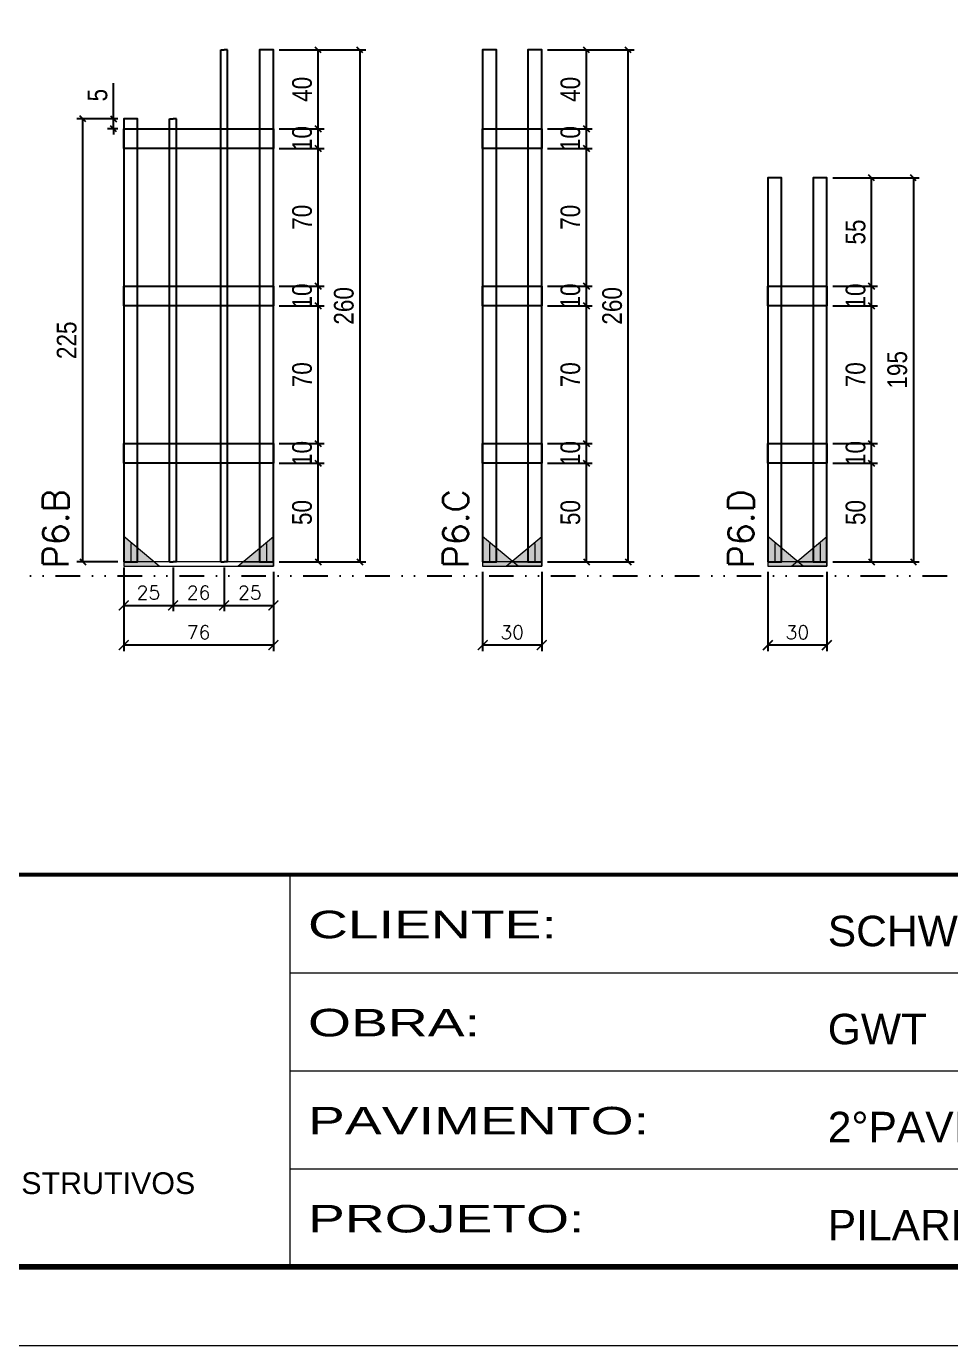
# Model space of a CAD drawing. Extents: x 13770 to 23315, y 867 to 16997.
# Drawn here: x 17875 to 18344, y 7758 to 8429 of the extents above; entities that cross this region are included whole.
import ezdxf

# ---------------------------------------------------------------- set-up
doc = ezdxf.new("R2010")
doc.units = 0
for name, pattern in [('CONTINUO', [0]), ('DASHED', [0.75, 0.5, -0.25]), ('DIVIDE2', [0.625, 0.25, -0.125, 0, -0.125, 0, -0.125]), ('HIDDEN', [0.375, 0.25, -0.125])]:
    doc.linetypes.add(name, pattern=pattern)
for name, color, linetype in [('COTA', 241, 'Continuous'), ('Nível', 160, 'Continuous'), ('SARR_2.2x10', 60, 'Continuous'), ('SARR_3.5x7', 81, 'Continuous'), ('SARR_7x7', 40, 'Continuous')]:
    doc.layers.add(name, color=color, linetype=linetype)
for name, color, linetype, lineweight in [('Folhas', 255, 'Continuous', 9), ('Madeira', 126, 'Continuous', 18), ('Sarr 2.2x7', 40, 'Continuous', 9), ('SARRAFO DE PRESSAO', 251, 'DASHED', 9), ('Texto Seção', 7, 'Continuous', 15)]:
    doc.layers.add(name, color=color, linetype=linetype, lineweight=lineweight)
doc.styles.add('ARIAL', font='arial.ttf')
doc.styles.add('COTA TECNICA', font='techl___.ttf', dxfattribs={"height": 10})
doc.styles.add('REGUA-120', font='ROMANS.shx', dxfattribs={"height": 15})
doc.styles.add('ROMANS', font='romans.shx')
doc.styles.add('Tecnologia', font='')
doc.styles.get('Tecnologia').set_extended_font_data('Forgotten Futurist')
doc.dimstyles.new('Cota Paínel', dxfattribs={"dimtxt": 7, "dimasz": 5, "dimexe": 3, "dimexo": 3, "dimgap": 3, "dimtad": 1, "dimdec": 1, "dimzin": 12, "dimdsep": 46, "dimtxsty": 'ROMANS', "dimblk": 'ARCHTICK', "dimcen": 0, "dimclrd": 4, "dimclre": 4, "dimclrt": 1, "dimadec": 1, "dimazin": 3, "dimtfac": 1, "dimtdec": 1, "dimtmove": 0, "dimatfit": 3, "dimldrblk": 'OBLIQUE', "dimfxl": 1, "dimtolj": 1, "dimtzin": 12, "dimarcsym": 0})
doc.dimstyles.new('PAINEL', dxfattribs={"dimtxt": 10, "dimasz": 3, "dimexe": 3, "dimexo": 3, "dimgap": 3, "dimtad": 1, "dimdec": 1, "dimzin": 12, "dimdsep": 46, "dimtxsty": 'COTA TECNICA', "dimblk1": 'OBLIQUE', "dimblk2": 'OBLIQUE', "dimsah": 1, "dimcen": 0.9, "dimclrd": 4, "dimclre": 4, "dimclrt": 240, "dimadec": 1, "dimazin": 3, "dimtfac": 1, "dimtdec": 1, "dimtmove": 0, "dimatfit": 3, "dimfxl": 1, "dimtolj": 1, "dimtzin": 12, "dimarcsym": 0})

# ---------------------------------------------------------------- blocks, each defined once
blk = doc.blocks.new('9999999999')
at = {"color": 30, "linetype": 'CONTINUO'}
for p, q in [((98564.56, 34230.21), (98564.56, 34429.45)), ((98564.56, 34379.64), (99583.98, 34379.64)), ((98564.56, 34329.83), (99487.98, 34329.83)), ((98564.56, 34280.02), (99487.98, 34280.02))]:
    blk.add_line(p, q, dxfattribs=at)
at = {"color": 30, "linetype": 'CONTINUO', "const_width": 2}
blk.add_lwpolyline([(99583.98, 34230.21), (99583.98, 34414.45, 0.414214), (99568.98, 34429.45), (98228.98, 34429.45, 0.414214), (98213.98, 34414.45), (98213.98, 34245.21, 0.414214), (98228.98, 34230.21), (99583.98, 34230.21)], format="xyb", dxfattribs=at)
at = {"layer": 'Folhas'}
blk.add_lwpolyline([(98138.98, 34190.21), (99623.98, 34190.21), (99623.98, 35240.21), (98138.98, 35240.21)], close=True, dxfattribs=at)
at = {"layer": 'Folhas', "color": 30, "const_width": 3}
blk.add_lwpolyline([(98213.98, 34230.21), (99583.98, 34230.21), (99583.98, 35200.21), (98213.98, 35200.21)], close=True, dxfattribs=at)
at = {"color": 7, "linetype": 'Continuous', "ltscale": 5, "style": 'ARIAL'}
for s, height, p in [('SCHWARTZ', 15.483, (98837.68, 34393.13)), ('GWT', 15.483, (98837.68, 34343.32)), ('2°PAVIMENTO', 15.4829, (98837.68, 34293.51)), ('NOVA SISTEMAS CONSTRUTIVOS', 11.0592, (98263.19, 34267.21)), ('PILARES', 15.483, (98837.68, 34243.7))]:
    blk.add_text(s, height=height, dxfattribs=at).set_placement(p)
at = {"layer": 'Folhas', "color": 7, "style": 'Tecnologia', "width": 1.5}
for s, p in [('CLIENTE:', (98573.65, 34397.17)), ('OBRA:', (98573.65, 34347.31)), ('PAVIMENTO:', (98573.65, 34297.5)), ('PROJETO:', (98573.65, 34247.69))]:
    blk.add_text(s, height=14, dxfattribs=at).set_placement(p)
blk = doc.blocks.new('_ArchTick')
at = {"color": 0, "linetype": 'ByBlock', "const_width": 0.15}
blk.add_lwpolyline([(-0.5, -0.5), (0.5, 0.5)], dxfattribs=at)
blk = doc.blocks.new('*D1025')
at = {"layer": 'COTA', "color": 4, "lineweight": -2, "transparency": 16777216}
for p, q in [((17924.11, 8138.58), (17924.11, 8111.4)), ((18000.11, 8138.58), (18000.11, 8111.4)), ((18000.11, 8114.4), (17924.11, 8114.4))]:
    blk.add_line(p, q, dxfattribs=at)
at = {"layer": 'Defpoints', "color": 0, "transparency": 16777216}
for p in [(17924.11, 8141.58), (18000.11, 8141.58), (17924.11, 8114.4)]:
    blk.add_point(p, dxfattribs=at)
at = {"layer": 'COTA', "color": 4, "lineweight": -2, "transparency": 16777216, "xscale": 5, "yscale": 5, "zscale": 5, "rotation": 180}
blk.add_blockref('_ArchTick', (17924.11, 8114.4), dxfattribs=at)
at = {"layer": 'COTA', "color": 4, "lineweight": -2, "transparency": 16777216, "xscale": 5, "yscale": 5, "zscale": 5}
blk.add_blockref('_ArchTick', (18000.11, 8114.4), dxfattribs=at)
at = {"layer": 'COTA', "color": 1, "transparency": 16777216, "insert": (17962.11, 8120.9), "char_height": 7, "attachment_point": 5, "style": 'ROMANS'}
blk.add_mtext('\\A1;76', dxfattribs=at)
blk = doc.blocks.new('_Oblique')
at = {"color": 0, "linetype": 'ByBlock', "lineweight": -2}
blk.add_line((-0.5, -0.5), (0.5, 0.5), dxfattribs=at)
blk = doc.blocks.new('*D1026')
at = {"layer": 'COTA', "color": 4, "lineweight": -2, "transparency": 16777216}
for p, q in [((17975.11, 8153.78), (17975.11, 8131.58)), ((18000.11, 8151.58), (18000.11, 8131.58)), ((17975.11, 8134.58), (18000.11, 8134.58))]:
    blk.add_line(p, q, dxfattribs=at)
at = {"layer": 'Defpoints', "color": 0, "transparency": 16777216}
for p in [(17975.11, 8156.78), (18000.11, 8154.58), (18000.11, 8134.58)]:
    blk.add_point(p, dxfattribs=at)
at = {"layer": 'COTA', "color": 4, "lineweight": -2, "transparency": 16777216, "xscale": 5, "yscale": 5, "zscale": 5, "rotation": 180}
blk.add_blockref('_ArchTick', (17975.11, 8134.58), dxfattribs=at)
at = {"layer": 'COTA', "color": 4, "lineweight": -2, "transparency": 16777216, "xscale": 5, "yscale": 5, "zscale": 5}
blk.add_blockref('_ArchTick', (18000.11, 8134.58), dxfattribs=at)
at = {"layer": 'COTA', "color": 1, "transparency": 16777216, "insert": (17988.11, 8141.08), "char_height": 7, "attachment_point": 5, "style": 'ROMANS'}
blk.add_mtext('\\A1;25', dxfattribs=at)
blk = doc.blocks.new('*D1027')
at = {"layer": 'COTA', "color": 4, "lineweight": -2, "transparency": 16777216}
for p, q in [((17924.11, 8153.78), (17924.11, 8131.58)), ((17949.11, 8153.78), (17949.11, 8131.58)), ((17924.11, 8134.58), (17949.11, 8134.58))]:
    blk.add_line(p, q, dxfattribs=at)
at = {"layer": 'Defpoints', "color": 0, "transparency": 16777216}
for p in [(17924.11, 8156.78), (17949.11, 8156.78), (17949.11, 8134.58)]:
    blk.add_point(p, dxfattribs=at)
at = {"layer": 'COTA', "color": 4, "lineweight": -2, "transparency": 16777216, "xscale": 5, "yscale": 5, "zscale": 5, "rotation": 180}
blk.add_blockref('_ArchTick', (17924.11, 8134.58), dxfattribs=at)
at = {"layer": 'COTA', "color": 4, "lineweight": -2, "transparency": 16777216, "xscale": 5, "yscale": 5, "zscale": 5}
blk.add_blockref('_ArchTick', (17949.11, 8134.58), dxfattribs=at)
at = {"layer": 'COTA', "color": 1, "transparency": 16777216, "insert": (17936.61, 8141.08), "char_height": 7, "attachment_point": 5, "style": 'ROMANS'}
blk.add_mtext('\\A1;25', dxfattribs=at)
blk = doc.blocks.new('*D1028')
at = {"layer": 'COTA', "color": 4, "lineweight": -2, "transparency": 16777216}
for p, q in [((17949.11, 8153.78), (17949.11, 8131.58)), ((17975.11, 8153.78), (17975.11, 8131.58)), ((17949.11, 8134.58), (17975.11, 8134.58))]:
    blk.add_line(p, q, dxfattribs=at)
at = {"layer": 'Defpoints', "color": 0, "transparency": 16777216}
for p in [(17949.11, 8156.78), (17975.11, 8156.78), (17975.11, 8134.58)]:
    blk.add_point(p, dxfattribs=at)
at = {"layer": 'COTA', "color": 4, "lineweight": -2, "transparency": 16777216, "xscale": 5, "yscale": 5, "zscale": 5, "rotation": 180}
blk.add_blockref('_ArchTick', (17949.11, 8134.58), dxfattribs=at)
at = {"layer": 'COTA', "color": 4, "lineweight": -2, "transparency": 16777216, "xscale": 5, "yscale": 5, "zscale": 5}
blk.add_blockref('_ArchTick', (17975.11, 8134.58), dxfattribs=at)
at = {"layer": 'COTA', "color": 1, "transparency": 16777216, "insert": (17962.11, 8141.08), "char_height": 7, "attachment_point": 5, "style": 'ROMANS'}
blk.add_mtext('\\A1;26', dxfattribs=at)
blk = doc.blocks.new('*D1029')
at = {"layer": 'COTA', "color": 4, "lineweight": -2, "transparency": 16777216}
for p, q in [((18003.11, 8206.78), (18025.81, 8206.78)), ((18022.81, 8156.78), (18022.81, 8206.78)), ((18003.11, 8156.78), (18025.81, 8156.78))]:
    blk.add_line(p, q, dxfattribs=at)
at = {"layer": 'Defpoints', "color": 0, "transparency": 16777216}
for p in [(18000.11, 8206.78), (18022.81, 8206.78), (18000.11, 8156.78)]:
    blk.add_point(p, dxfattribs=at)
at = {"layer": 'COTA', "color": 4, "lineweight": -2, "transparency": 16777216, "xscale": 3, "yscale": 3, "zscale": 3}
for p, rotation in [((18022.81, 8206.78), 90), ((18022.81, 8156.78), 270)]:
    blk.add_blockref('_Oblique', p, dxfattribs=dict(at, rotation=rotation))
at = {"layer": 'COTA', "color": 240, "transparency": 16777216, "insert": (18014.7, 8181.78), "char_height": 10, "attachment_point": 5, "rotation": 90, "style": 'COTA TECNICA'}
blk.add_mtext('\\A1;50', dxfattribs=at)
blk = doc.blocks.new('*D1030')
at = {"layer": 'COTA', "color": 4, "lineweight": -2, "transparency": 16777216}
for p, q in [((18003.11, 8216.78), (18025.81, 8216.78)), ((18022.81, 8206.78), (18022.81, 8216.78)), ((18003.11, 8206.78), (18025.81, 8206.78))]:
    blk.add_line(p, q, dxfattribs=at)
at = {"layer": 'Defpoints', "color": 0, "transparency": 16777216}
for p in [(18000.11, 8216.78), (18022.81, 8216.78), (18000.11, 8206.78)]:
    blk.add_point(p, dxfattribs=at)
at = {"layer": 'COTA', "color": 4, "lineweight": -2, "transparency": 16777216, "xscale": 3, "yscale": 3, "zscale": 3}
for p, rotation in [((18022.81, 8216.78), 90), ((18022.81, 8206.78), 270)]:
    blk.add_blockref('_Oblique', p, dxfattribs=dict(at, rotation=rotation))
at = {"layer": 'COTA', "color": 240, "transparency": 16777216, "insert": (18014.71, 8211.78), "char_height": 10, "attachment_point": 5, "rotation": 90, "style": 'COTA TECNICA'}
blk.add_mtext('\\A1;10', dxfattribs=at)
blk = doc.blocks.new('*D1031')
at = {"layer": 'COTA', "color": 4, "lineweight": -2, "transparency": 16777216}
for p, q in [((18003.11, 8286.78), (18025.81, 8286.78)), ((18022.81, 8216.78), (18022.81, 8286.78)), ((18003.11, 8216.78), (18025.81, 8216.78))]:
    blk.add_line(p, q, dxfattribs=at)
at = {"layer": 'Defpoints', "color": 0, "transparency": 16777216}
for p in [(18000.11, 8286.78), (18022.81, 8286.78), (18000.11, 8216.78)]:
    blk.add_point(p, dxfattribs=at)
at = {"layer": 'COTA', "color": 4, "lineweight": -2, "transparency": 16777216, "xscale": 3, "yscale": 3, "zscale": 3}
for p, rotation in [((18022.81, 8286.78), 90), ((18022.81, 8216.78), 270)]:
    blk.add_blockref('_Oblique', p, dxfattribs=dict(at, rotation=rotation))
at = {"layer": 'COTA', "color": 240, "transparency": 16777216, "insert": (18014.71, 8251.78), "char_height": 10, "attachment_point": 5, "rotation": 90, "style": 'COTA TECNICA'}
blk.add_mtext('\\A1;70', dxfattribs=at)
blk = doc.blocks.new('*D1032')
at = {"layer": 'COTA', "color": 4, "lineweight": -2, "transparency": 16777216}
for p, q in [((18003.11, 8296.78), (18025.81, 8296.78)), ((18022.81, 8286.78), (18022.81, 8296.78)), ((18003.11, 8286.78), (18025.81, 8286.78))]:
    blk.add_line(p, q, dxfattribs=at)
at = {"layer": 'Defpoints', "color": 0, "transparency": 16777216}
for p in [(18000.11, 8296.78), (18022.81, 8296.78), (18000.11, 8286.78)]:
    blk.add_point(p, dxfattribs=at)
at = {"layer": 'COTA', "color": 4, "lineweight": -2, "transparency": 16777216, "xscale": 3, "yscale": 3, "zscale": 3}
for p, rotation in [((18022.81, 8296.78), 90), ((18022.81, 8286.78), 270)]:
    blk.add_blockref('_Oblique', p, dxfattribs=dict(at, rotation=rotation))
at = {"layer": 'COTA', "color": 240, "transparency": 16777216, "insert": (18014.71, 8291.78), "char_height": 10, "attachment_point": 5, "rotation": 90, "style": 'COTA TECNICA'}
blk.add_mtext('\\A1;10', dxfattribs=at)
blk = doc.blocks.new('*D1054')
at = {"layer": 'COTA', "color": 4, "lineweight": -2, "transparency": 16777216}
for p, q in [((18003.11, 8416.78), (18047.03, 8416.78)), ((18044.03, 8416.78), (18044.03, 8156.78)), ((18003.11, 8156.78), (18047.03, 8156.78))]:
    blk.add_line(p, q, dxfattribs=at)
at = {"layer": 'Defpoints', "color": 0, "transparency": 16777216}
for p in [(18000.11, 8416.78), (18000.11, 8156.78), (18044.03, 8156.78)]:
    blk.add_point(p, dxfattribs=at)
at = {"layer": 'COTA', "color": 4, "lineweight": -2, "transparency": 16777216, "xscale": 3, "yscale": 3, "zscale": 3}
for p, rotation in [((18044.03, 8416.78), 90), ((18044.03, 8156.78), 270)]:
    blk.add_blockref('_Oblique', p, dxfattribs=dict(at, rotation=rotation))
at = {"layer": 'COTA', "color": 240, "transparency": 16777216, "insert": (18035.92, 8286.78), "char_height": 10, "attachment_point": 5, "rotation": 90, "style": 'COTA TECNICA'}
blk.add_mtext('\\A1;260', dxfattribs=at)
blk = doc.blocks.new('*D1055')
at = {"layer": 'COTA', "color": 4, "lineweight": -2, "transparency": 16777216}
for p, q in [((17921.11, 8381.78), (17900.25, 8381.78)), ((17903.25, 8156.78), (17903.25, 8381.78)), ((17921.11, 8156.78), (17900.25, 8156.78))]:
    blk.add_line(p, q, dxfattribs=at)
at = {"layer": 'Defpoints', "color": 0, "transparency": 16777216}
for p in [(17903.25, 8381.78), (17924.11, 8381.78), (17924.11, 8156.78)]:
    blk.add_point(p, dxfattribs=at)
at = {"layer": 'COTA', "color": 4, "lineweight": -2, "transparency": 16777216, "xscale": 3, "yscale": 3, "zscale": 3}
for p, rotation in [((17903.25, 8381.78), 90), ((17903.25, 8156.78), 270)]:
    blk.add_blockref('_Oblique', p, dxfattribs=dict(at, rotation=rotation))
at = {"layer": 'COTA', "color": 240, "transparency": 16777216, "insert": (17895.14, 8269.28), "char_height": 10, "attachment_point": 5, "rotation": 90, "style": 'COTA TECNICA'}
blk.add_mtext('\\A1;225', dxfattribs=at)
blk = doc.blocks.new('*D1033')
at = {"layer": 'COTA', "color": 4, "lineweight": -2, "transparency": 16777216}
for p, q in [((18003.11, 8366.78), (18025.81, 8366.78)), ((18022.81, 8296.78), (18022.81, 8366.78)), ((18003.11, 8296.78), (18025.81, 8296.78))]:
    blk.add_line(p, q, dxfattribs=at)
at = {"layer": 'Defpoints', "color": 0, "transparency": 16777216}
for p in [(18000.11, 8366.78), (18022.81, 8366.78), (18000.11, 8296.78)]:
    blk.add_point(p, dxfattribs=at)
at = {"layer": 'COTA', "color": 4, "lineweight": -2, "transparency": 16777216, "xscale": 3, "yscale": 3, "zscale": 3}
for p, rotation in [((18022.81, 8366.78), 90), ((18022.81, 8296.78), 270)]:
    blk.add_blockref('_Oblique', p, dxfattribs=dict(at, rotation=rotation))
at = {"layer": 'COTA', "color": 240, "transparency": 16777216, "insert": (18014.71, 8331.78), "char_height": 10, "attachment_point": 5, "rotation": 90, "style": 'COTA TECNICA'}
blk.add_mtext('\\A1;70', dxfattribs=at)
blk = doc.blocks.new('*D1034')
at = {"layer": 'COTA', "color": 4, "lineweight": -2, "transparency": 16777216}
for p, q in [((18003.11, 8376.78), (18025.81, 8376.78)), ((18022.81, 8366.78), (18022.81, 8376.78)), ((18003.11, 8366.78), (18025.81, 8366.78))]:
    blk.add_line(p, q, dxfattribs=at)
at = {"layer": 'Defpoints', "color": 0, "transparency": 16777216}
for p in [(18000.11, 8376.78), (18022.81, 8376.78), (18000.11, 8366.78)]:
    blk.add_point(p, dxfattribs=at)
at = {"layer": 'COTA', "color": 4, "lineweight": -2, "transparency": 16777216, "xscale": 3, "yscale": 3, "zscale": 3}
for p, rotation in [((18022.81, 8376.78), 90), ((18022.81, 8366.78), 270)]:
    blk.add_blockref('_Oblique', p, dxfattribs=dict(at, rotation=rotation))
at = {"layer": 'COTA', "color": 240, "transparency": 16777216, "insert": (18014.71, 8371.78), "char_height": 10, "attachment_point": 5, "rotation": 90, "style": 'COTA TECNICA'}
blk.add_mtext('\\A1;10', dxfattribs=at)
blk = doc.blocks.new('*D1056')
at = {"layer": 'COTA', "color": 4, "lineweight": -2, "transparency": 16777216}
for p, q in [((18003.11, 8416.78), (18025.81, 8416.78)), ((18022.81, 8376.78), (18022.81, 8416.78)), ((18003.11, 8376.78), (18025.81, 8376.78))]:
    blk.add_line(p, q, dxfattribs=at)
at = {"layer": 'Defpoints', "color": 0, "transparency": 16777216}
for p in [(18000.11, 8416.78), (18022.81, 8416.78), (18000.11, 8376.78)]:
    blk.add_point(p, dxfattribs=at)
at = {"layer": 'COTA', "color": 4, "lineweight": -2, "transparency": 16777216, "xscale": 3, "yscale": 3, "zscale": 3}
for p, rotation in [((18022.81, 8416.78), 90), ((18022.81, 8376.78), 270)]:
    blk.add_blockref('_Oblique', p, dxfattribs=dict(at, rotation=rotation))
at = {"layer": 'COTA', "color": 240, "transparency": 16777216, "insert": (18014.71, 8396.78), "char_height": 10, "attachment_point": 5, "rotation": 90, "style": 'COTA TECNICA'}
blk.add_mtext('\\A1;40', dxfattribs=at)
blk = doc.blocks.new('*D1041')
at = {"layer": 'COTA', "color": 4, "lineweight": -2, "transparency": 16777216}
for p, q in [((18106.4, 8151.58), (18106.4, 8111.4)), ((18136.4, 8151.58), (18136.4, 8111.4)), ((18136.4, 8114.4), (18106.4, 8114.4))]:
    blk.add_line(p, q, dxfattribs=at)
at = {"layer": 'Defpoints', "color": 0, "transparency": 16777216}
for p in [(18106.4, 8154.58), (18136.4, 8154.58), (18106.4, 8114.4)]:
    blk.add_point(p, dxfattribs=at)
at = {"layer": 'COTA', "color": 4, "lineweight": -2, "transparency": 16777216, "xscale": 5, "yscale": 5, "zscale": 5, "rotation": 180}
blk.add_blockref('_ArchTick', (18106.4, 8114.4), dxfattribs=at)
at = {"layer": 'COTA', "color": 4, "lineweight": -2, "transparency": 16777216, "xscale": 5, "yscale": 5, "zscale": 5}
blk.add_blockref('_ArchTick', (18136.4, 8114.4), dxfattribs=at)
at = {"layer": 'COTA', "color": 1, "transparency": 16777216, "insert": (18121.4, 8120.9), "char_height": 7, "attachment_point": 5, "style": 'ROMANS'}
blk.add_mtext('\\A1;30', dxfattribs=at)
blk = doc.blocks.new('*D1042')
at = {"layer": 'COTA', "color": 4, "lineweight": -2, "transparency": 16777216}
for p, q in [((18139.4, 8206.77), (18162.1, 8206.77)), ((18159.1, 8156.77), (18159.1, 8206.77)), ((18139.4, 8156.77), (18162.1, 8156.77))]:
    blk.add_line(p, q, dxfattribs=at)
at = {"layer": 'Defpoints', "color": 0, "transparency": 16777216}
for p in [(18136.4, 8206.77), (18159.1, 8206.77), (18136.4, 8156.77)]:
    blk.add_point(p, dxfattribs=at)
at = {"layer": 'COTA', "color": 4, "lineweight": -2, "transparency": 16777216, "xscale": 3, "yscale": 3, "zscale": 3}
for p, rotation in [((18159.1, 8206.77), 90), ((18159.1, 8156.77), 270)]:
    blk.add_blockref('_Oblique', p, dxfattribs=dict(at, rotation=rotation))
at = {"layer": 'COTA', "color": 240, "transparency": 16777216, "insert": (18150.99, 8181.77), "char_height": 10, "attachment_point": 5, "rotation": 90, "style": 'COTA TECNICA'}
blk.add_mtext('\\A1;50', dxfattribs=at)
blk = doc.blocks.new('*D1043')
at = {"layer": 'COTA', "color": 4, "lineweight": -2, "transparency": 16777216}
for p, q in [((18139.4, 8216.77), (18162.1, 8216.77)), ((18159.1, 8206.77), (18159.1, 8216.77)), ((18139.4, 8206.77), (18162.1, 8206.77))]:
    blk.add_line(p, q, dxfattribs=at)
at = {"layer": 'Defpoints', "color": 0, "transparency": 16777216}
for p in [(18136.4, 8216.77), (18159.1, 8216.77), (18136.4, 8206.77)]:
    blk.add_point(p, dxfattribs=at)
at = {"layer": 'COTA', "color": 4, "lineweight": -2, "transparency": 16777216, "xscale": 3, "yscale": 3, "zscale": 3}
for p, rotation in [((18159.1, 8216.77), 90), ((18159.1, 8206.77), 270)]:
    blk.add_blockref('_Oblique', p, dxfattribs=dict(at, rotation=rotation))
at = {"layer": 'COTA', "color": 240, "transparency": 16777216, "insert": (18150.99, 8211.77), "char_height": 10, "attachment_point": 5, "rotation": 90, "style": 'COTA TECNICA'}
blk.add_mtext('\\A1;10', dxfattribs=at)
blk = doc.blocks.new('*D1044')
at = {"layer": 'COTA', "color": 4, "lineweight": -2, "transparency": 16777216}
for p, q in [((18139.4, 8286.77), (18162.1, 8286.77)), ((18159.1, 8216.77), (18159.1, 8286.77)), ((18139.4, 8216.77), (18162.1, 8216.77))]:
    blk.add_line(p, q, dxfattribs=at)
at = {"layer": 'Defpoints', "color": 0, "transparency": 16777216}
for p in [(18136.4, 8286.77), (18159.1, 8286.77), (18136.4, 8216.77)]:
    blk.add_point(p, dxfattribs=at)
at = {"layer": 'COTA', "color": 4, "lineweight": -2, "transparency": 16777216, "xscale": 3, "yscale": 3, "zscale": 3}
for p, rotation in [((18159.1, 8286.77), 90), ((18159.1, 8216.77), 270)]:
    blk.add_blockref('_Oblique', p, dxfattribs=dict(at, rotation=rotation))
at = {"layer": 'COTA', "color": 240, "transparency": 16777216, "insert": (18150.99, 8251.77), "char_height": 10, "attachment_point": 5, "rotation": 90, "style": 'COTA TECNICA'}
blk.add_mtext('\\A1;70', dxfattribs=at)
blk = doc.blocks.new('*D1045')
at = {"layer": 'COTA', "color": 4, "lineweight": -2, "transparency": 16777216}
for p, q in [((18139.4, 8296.77), (18162.1, 8296.77)), ((18159.1, 8286.77), (18159.1, 8296.77)), ((18139.4, 8286.77), (18162.1, 8286.77))]:
    blk.add_line(p, q, dxfattribs=at)
at = {"layer": 'Defpoints', "color": 0, "transparency": 16777216}
for p in [(18136.4, 8296.77), (18159.1, 8296.77), (18136.4, 8286.77)]:
    blk.add_point(p, dxfattribs=at)
at = {"layer": 'COTA', "color": 4, "lineweight": -2, "transparency": 16777216, "xscale": 3, "yscale": 3, "zscale": 3}
for p, rotation in [((18159.1, 8296.77), 90), ((18159.1, 8286.77), 270)]:
    blk.add_blockref('_Oblique', p, dxfattribs=dict(at, rotation=rotation))
at = {"layer": 'COTA', "color": 240, "transparency": 16777216, "insert": (18150.99, 8291.77), "char_height": 10, "attachment_point": 5, "rotation": 90, "style": 'COTA TECNICA'}
blk.add_mtext('\\A1;10', dxfattribs=at)
blk = doc.blocks.new('*D1046')
at = {"layer": 'COTA', "color": 4, "lineweight": -2, "transparency": 16777216}
for p, q in [((18139.4, 8366.77), (18162.1, 8366.77)), ((18159.1, 8296.77), (18159.1, 8366.77)), ((18139.4, 8296.77), (18162.1, 8296.77))]:
    blk.add_line(p, q, dxfattribs=at)
at = {"layer": 'Defpoints', "color": 0, "transparency": 16777216}
for p in [(18136.4, 8366.77), (18159.1, 8366.77), (18136.4, 8296.77)]:
    blk.add_point(p, dxfattribs=at)
at = {"layer": 'COTA', "color": 4, "lineweight": -2, "transparency": 16777216, "xscale": 3, "yscale": 3, "zscale": 3}
for p, rotation in [((18159.1, 8366.77), 90), ((18159.1, 8296.77), 270)]:
    blk.add_blockref('_Oblique', p, dxfattribs=dict(at, rotation=rotation))
at = {"layer": 'COTA', "color": 240, "transparency": 16777216, "insert": (18150.99, 8331.77), "char_height": 10, "attachment_point": 5, "rotation": 90, "style": 'COTA TECNICA'}
blk.add_mtext('\\A1;70', dxfattribs=at)
blk = doc.blocks.new('*D1047')
at = {"layer": 'COTA', "color": 4, "lineweight": -2, "transparency": 16777216}
for p, q in [((18139.4, 8376.77), (18162.1, 8376.77)), ((18159.1, 8366.77), (18159.1, 8376.77)), ((18139.4, 8366.77), (18162.1, 8366.77))]:
    blk.add_line(p, q, dxfattribs=at)
at = {"layer": 'Defpoints', "color": 0, "transparency": 16777216}
for p in [(18136.4, 8376.77), (18159.1, 8376.77), (18136.4, 8366.77)]:
    blk.add_point(p, dxfattribs=at)
at = {"layer": 'COTA', "color": 4, "lineweight": -2, "transparency": 16777216, "xscale": 3, "yscale": 3, "zscale": 3}
for p, rotation in [((18159.1, 8376.77), 90), ((18159.1, 8366.77), 270)]:
    blk.add_blockref('_Oblique', p, dxfattribs=dict(at, rotation=rotation))
at = {"layer": 'COTA', "color": 240, "transparency": 16777216, "insert": (18150.99, 8371.77), "char_height": 10, "attachment_point": 5, "rotation": 90, "style": 'COTA TECNICA'}
blk.add_mtext('\\A1;10', dxfattribs=at)
blk = doc.blocks.new('*D1058')
at = {"layer": 'COTA', "color": 4, "lineweight": -2, "transparency": 16777216}
for p, q in [((18139.4, 8416.78), (18162.1, 8416.78)), ((18159.1, 8376.77), (18159.1, 8416.78)), ((18139.4, 8376.77), (18162.1, 8376.77))]:
    blk.add_line(p, q, dxfattribs=at)
at = {"layer": 'Defpoints', "color": 0, "transparency": 16777216}
for p in [(18136.4, 8416.78), (18159.1, 8416.78), (18136.4, 8376.77)]:
    blk.add_point(p, dxfattribs=at)
at = {"layer": 'COTA', "color": 4, "lineweight": -2, "transparency": 16777216, "xscale": 3, "yscale": 3, "zscale": 3}
for p, rotation in [((18159.1, 8416.78), 90), ((18159.1, 8376.77), 270)]:
    blk.add_blockref('_Oblique', p, dxfattribs=dict(at, rotation=rotation))
at = {"layer": 'COTA', "color": 240, "transparency": 16777216, "insert": (18150.99, 8396.78), "char_height": 10, "attachment_point": 5, "rotation": 90, "style": 'COTA TECNICA'}
blk.add_mtext('\\A1;40', dxfattribs=at)
blk = doc.blocks.new('*D1035')
at = {"layer": 'COTA', "color": 4, "lineweight": -2, "transparency": 16777216}
for p, q in [((18251.26, 8151.58), (18251.26, 8111.4)), ((18281.26, 8151.58), (18281.26, 8111.4)), ((18281.26, 8114.4), (18251.26, 8114.4))]:
    blk.add_line(p, q, dxfattribs=at)
at = {"layer": 'Defpoints', "color": 0, "transparency": 16777216}
for p in [(18251.26, 8154.58), (18281.26, 8154.58), (18251.26, 8114.4)]:
    blk.add_point(p, dxfattribs=at)
at = {"layer": 'COTA', "color": 4, "lineweight": -2, "transparency": 16777216, "xscale": 5, "yscale": 5, "zscale": 5, "rotation": 180}
blk.add_blockref('_ArchTick', (18251.26, 8114.4), dxfattribs=at)
at = {"layer": 'COTA', "color": 4, "lineweight": -2, "transparency": 16777216, "xscale": 5, "yscale": 5, "zscale": 5}
blk.add_blockref('_ArchTick', (18281.26, 8114.4), dxfattribs=at)
at = {"layer": 'COTA', "color": 1, "transparency": 16777216, "insert": (18266.26, 8120.9), "char_height": 7, "attachment_point": 5, "style": 'ROMANS'}
blk.add_mtext('\\A1;30', dxfattribs=at)
blk = doc.blocks.new('*D1036')
at = {"layer": 'COTA', "color": 4, "lineweight": -2, "transparency": 16777216}
for p, q in [((18284.26, 8206.77), (18306.96, 8206.77)), ((18303.96, 8156.77), (18303.96, 8206.77)), ((18284.26, 8156.77), (18306.96, 8156.77))]:
    blk.add_line(p, q, dxfattribs=at)
at = {"layer": 'Defpoints', "color": 0, "transparency": 16777216}
for p in [(18281.26, 8206.77), (18303.96, 8206.77), (18281.26, 8156.77)]:
    blk.add_point(p, dxfattribs=at)
at = {"layer": 'COTA', "color": 4, "lineweight": -2, "transparency": 16777216, "xscale": 3, "yscale": 3, "zscale": 3}
for p, rotation in [((18303.96, 8206.77), 90), ((18303.96, 8156.77), 270)]:
    blk.add_blockref('_Oblique', p, dxfattribs=dict(at, rotation=rotation))
at = {"layer": 'COTA', "color": 240, "transparency": 16777216, "insert": (18295.85, 8181.77), "char_height": 10, "attachment_point": 5, "rotation": 90, "style": 'COTA TECNICA'}
blk.add_mtext('\\A1;50', dxfattribs=at)
blk = doc.blocks.new('*D1037')
at = {"layer": 'COTA', "color": 4, "lineweight": -2, "transparency": 16777216}
for p, q in [((18284.26, 8216.77), (18306.96, 8216.77)), ((18303.96, 8206.77), (18303.96, 8216.77)), ((18284.26, 8206.77), (18306.96, 8206.77))]:
    blk.add_line(p, q, dxfattribs=at)
at = {"layer": 'Defpoints', "color": 0, "transparency": 16777216}
for p in [(18281.26, 8216.77), (18303.96, 8216.77), (18281.26, 8206.77)]:
    blk.add_point(p, dxfattribs=at)
at = {"layer": 'COTA', "color": 4, "lineweight": -2, "transparency": 16777216, "xscale": 3, "yscale": 3, "zscale": 3}
for p, rotation in [((18303.96, 8216.77), 90), ((18303.96, 8206.77), 270)]:
    blk.add_blockref('_Oblique', p, dxfattribs=dict(at, rotation=rotation))
at = {"layer": 'COTA', "color": 240, "transparency": 16777216, "insert": (18295.86, 8211.77), "char_height": 10, "attachment_point": 5, "rotation": 90, "style": 'COTA TECNICA'}
blk.add_mtext('\\A1;10', dxfattribs=at)
blk = doc.blocks.new('*D1038')
at = {"layer": 'COTA', "color": 4, "lineweight": -2, "transparency": 16777216}
for p, q in [((18284.26, 8286.77), (18306.96, 8286.77)), ((18303.96, 8216.77), (18303.96, 8286.77)), ((18284.26, 8216.77), (18306.96, 8216.77))]:
    blk.add_line(p, q, dxfattribs=at)
at = {"layer": 'Defpoints', "color": 0, "transparency": 16777216}
for p in [(18281.26, 8286.77), (18303.96, 8286.77), (18281.26, 8216.77)]:
    blk.add_point(p, dxfattribs=at)
at = {"layer": 'COTA', "color": 4, "lineweight": -2, "transparency": 16777216, "xscale": 3, "yscale": 3, "zscale": 3}
for p, rotation in [((18303.96, 8286.77), 90), ((18303.96, 8216.77), 270)]:
    blk.add_blockref('_Oblique', p, dxfattribs=dict(at, rotation=rotation))
at = {"layer": 'COTA', "color": 240, "transparency": 16777216, "insert": (18295.86, 8251.77), "char_height": 10, "attachment_point": 5, "rotation": 90, "style": 'COTA TECNICA'}
blk.add_mtext('\\A1;70', dxfattribs=at)
blk = doc.blocks.new('*D1039')
at = {"layer": 'COTA', "color": 4, "lineweight": -2, "transparency": 16777216}
for p, q in [((18284.26, 8296.77), (18306.96, 8296.77)), ((18303.96, 8286.77), (18303.96, 8296.77)), ((18284.26, 8286.77), (18306.96, 8286.77))]:
    blk.add_line(p, q, dxfattribs=at)
at = {"layer": 'Defpoints', "color": 0, "transparency": 16777216}
for p in [(18281.26, 8296.77), (18303.96, 8296.77), (18281.26, 8286.77)]:
    blk.add_point(p, dxfattribs=at)
at = {"layer": 'COTA', "color": 4, "lineweight": -2, "transparency": 16777216, "xscale": 3, "yscale": 3, "zscale": 3}
for p, rotation in [((18303.96, 8296.77), 90), ((18303.96, 8286.77), 270)]:
    blk.add_blockref('_Oblique', p, dxfattribs=dict(at, rotation=rotation))
at = {"layer": 'COTA', "color": 240, "transparency": 16777216, "insert": (18295.86, 8291.77), "char_height": 10, "attachment_point": 5, "rotation": 90, "style": 'COTA TECNICA'}
blk.add_mtext('\\A1;10', dxfattribs=at)
blk = doc.blocks.new('*D1059')
at = {"layer": 'COTA', "color": 4, "lineweight": -2, "transparency": 16777216}
for p, q in [((18284.26, 8351.78), (18306.96, 8351.78)), ((18303.96, 8296.77), (18303.96, 8351.78)), ((18284.26, 8296.77), (18306.96, 8296.77))]:
    blk.add_line(p, q, dxfattribs=at)
at = {"layer": 'Defpoints', "color": 0, "transparency": 16777216}
for p in [(18281.26, 8351.78), (18303.96, 8351.78), (18281.26, 8296.77)]:
    blk.add_point(p, dxfattribs=at)
at = {"layer": 'COTA', "color": 4, "lineweight": -2, "transparency": 16777216, "xscale": 3, "yscale": 3, "zscale": 3}
for p, rotation in [((18303.96, 8351.78), 90), ((18303.96, 8296.77), 270)]:
    blk.add_blockref('_Oblique', p, dxfattribs=dict(at, rotation=rotation))
at = {"layer": 'COTA', "color": 240, "transparency": 16777216, "insert": (18295.85, 8324.28), "char_height": 10, "attachment_point": 5, "rotation": 90, "style": 'COTA TECNICA'}
blk.add_mtext('\\A1;55', dxfattribs=at)
blk = doc.blocks.new('*D1062')
at = {"layer": 'COTA', "color": 4, "lineweight": -2, "transparency": 16777216}
for p, q in [((17918.9, 8381.78), (17918.9, 8399.87)), ((17921.11, 8381.78), (17915.9, 8381.78)), ((17918.9, 8376.78), (17918.9, 8381.78)), ((17921.11, 8376.78), (17915.9, 8376.78)), ((17918.9, 8376.78), (17918.9, 8373.78))]:
    blk.add_line(p, q, dxfattribs=at)
at = {"layer": 'Defpoints', "color": 0, "transparency": 16777216}
for p in [(17918.9, 8381.78), (17924.11, 8381.78), (17924.11, 8376.78)]:
    blk.add_point(p, dxfattribs=at)
at = {"layer": 'COTA', "color": 4, "lineweight": -2, "transparency": 16777216, "xscale": 3, "yscale": 3, "zscale": 3}
for p, rotation in [((17918.9, 8381.78), 270), ((17918.9, 8376.78), 90)]:
    blk.add_blockref('_Oblique', p, dxfattribs=dict(at, rotation=rotation))
at = {"layer": 'COTA', "color": 240, "transparency": 16777216, "insert": (17910.79, 8393.83), "char_height": 10, "attachment_point": 5, "rotation": 90, "style": 'COTA TECNICA'}
blk.add_mtext('\\A1;5', dxfattribs=at)
blk = doc.blocks.new('*D1063')
at = {"layer": 'COTA', "color": 4, "lineweight": -2, "transparency": 16777216}
for p, q in [((18139.4, 8416.78), (18183.31, 8416.78)), ((18180.31, 8156.78), (18180.31, 8416.78)), ((18139.4, 8156.78), (18183.31, 8156.78))]:
    blk.add_line(p, q, dxfattribs=at)
at = {"layer": 'Defpoints', "color": 0, "transparency": 16777216}
for p in [(18136.4, 8416.78), (18180.31, 8416.78), (18136.4, 8156.78)]:
    blk.add_point(p, dxfattribs=at)
at = {"layer": 'COTA', "color": 4, "lineweight": -2, "transparency": 16777216, "xscale": 3, "yscale": 3, "zscale": 3}
for p, rotation in [((18180.31, 8416.78), 90), ((18180.31, 8156.78), 270)]:
    blk.add_blockref('_Oblique', p, dxfattribs=dict(at, rotation=rotation))
at = {"layer": 'COTA', "color": 240, "transparency": 16777216, "insert": (18172.21, 8286.78), "char_height": 10, "attachment_point": 5, "rotation": 90, "style": 'COTA TECNICA'}
blk.add_mtext('\\A1;260', dxfattribs=at)
blk = doc.blocks.new('*D1064')
at = {"layer": 'COTA', "color": 4, "lineweight": -2, "transparency": 16777216}
for p, q in [((18284.26, 8351.78), (18328.18, 8351.78)), ((18325.18, 8351.78), (18325.18, 8156.78)), ((18284.26, 8156.78), (18328.18, 8156.78))]:
    blk.add_line(p, q, dxfattribs=at)
at = {"layer": 'Defpoints', "color": 0, "transparency": 16777216}
for p in [(18281.26, 8351.78), (18281.26, 8156.78), (18325.18, 8156.78)]:
    blk.add_point(p, dxfattribs=at)
at = {"layer": 'COTA', "color": 4, "lineweight": -2, "transparency": 16777216, "xscale": 3, "yscale": 3, "zscale": 3}
for p, rotation in [((18325.18, 8351.78), 90), ((18325.18, 8156.78), 270)]:
    blk.add_blockref('_Oblique', p, dxfattribs=dict(at, rotation=rotation))
at = {"layer": 'COTA', "color": 240, "transparency": 16777216, "insert": (18317.04, 8254.28), "char_height": 10, "attachment_point": 5, "rotation": 90, "style": 'COTA TECNICA'}
blk.add_mtext('\\A1;195', dxfattribs=at)

msp = doc.modelspace()

# ---------------------------------------------------------------- hatches: boundary and pattern name
at = {"layer": 'Madeira'}
h = msp.add_hatch(color=252, dxfattribs=at)
h.dxf.hatch_style = 2
h.paths.add_polyline_path([(17924.11, 8169.58), (17924.11, 8154.58), (17942.11, 8154.58)])
h = msp.add_hatch(color=252, dxfattribs=at)
h.dxf.hatch_style = 2
h.paths.add_polyline_path([(18000.11, 8169.58), (18000.11, 8154.58), (17982.11, 8154.58)])
h = msp.add_hatch(color=252, dxfattribs=at)
h.dxf.hatch_style = 2
h.paths.add_polyline_path([(18106.4, 8169.58), (18106.4, 8154.58), (18124.4, 8154.58)])
h = msp.add_hatch(color=252, dxfattribs=at)
h.dxf.hatch_style = 2
h.paths.add_polyline_path([(18136.4, 8169.58), (18136.4, 8154.58), (18118.4, 8154.58)])
h = msp.add_hatch(color=252, dxfattribs=at)
h.dxf.hatch_style = 2
h.paths.add_polyline_path([(18251.26, 8169.58), (18251.26, 8154.58), (18269.26, 8154.58)])
h = msp.add_hatch(color=252, dxfattribs=at)
h.dxf.hatch_style = 2
h.paths.add_polyline_path([(18281.26, 8169.58), (18281.26, 8154.58), (18263.26, 8154.58)])

# ---------------------------------------------------------------- linework, layer by layer
at = {"layer": 'Madeira', "color": 1, "linetype": 'HIDDEN'}
for p, q in [((17927.61, 8166.08), (17927.61, 8156.78)), ((17927.61, 8166.08), (17927.61, 8156.78)), ((17996.61, 8166.08), (17996.61, 8156.78)), ((17996.61, 8166.08), (17996.61, 8156.78)), ((18109.9, 8166.08), (18109.9, 8156.78)), ((18109.9, 8166.08), (18109.9, 8156.78)), ((18132.9, 8166.08), (18132.9, 8156.78)), ((18132.9, 8166.08), (18132.9, 8156.78)), ((18254.76, 8166.08), (18254.76, 8156.78)), ((18254.76, 8166.08), (18254.76, 8156.78)), ((18277.76, 8166.08), (18277.76, 8156.78)), ((18277.76, 8166.08), (18277.76, 8156.78)), ((17931.11, 8162.58), (17931.11, 8156.78)), ((18113.4, 8162.58), (18113.4, 8156.78)), ((18258.26, 8162.58), (18258.26, 8156.78)), ((17933.94, 8156.78), (17924.11, 8156.78)), ((17933.94, 8156.78), (17924.11, 8156.78)), ((17939.91, 8156.78), (17924.11, 8156.78)), ((17984.31, 8156.78), (18000.11, 8156.78)), ((17990.28, 8156.78), (18000.11, 8156.78)), ((17990.28, 8156.78), (18000.11, 8156.78)), ((18116.23, 8156.78), (18106.4, 8156.78)), ((18116.23, 8156.78), (18106.4, 8156.78)), ((18122.2, 8156.78), (18106.4, 8156.78)), ((18120.6, 8156.78), (18136.4, 8156.78)), ((18126.57, 8156.78), (18136.4, 8156.78)), ((18126.57, 8156.78), (18136.4, 8156.78)), ((18261.09, 8156.78), (18251.26, 8156.78)), ((18261.09, 8156.78), (18251.26, 8156.78)), ((18267.06, 8156.78), (18251.26, 8156.78)), ((18265.46, 8156.78), (18281.26, 8156.78)), ((18271.43, 8156.78), (18281.26, 8156.78)), ((18271.43, 8156.78), (18281.26, 8156.78))]:
    msp.add_line(p, q, dxfattribs=at)
at = {"layer": 'Madeira'}
for p, q in [((17924.11, 8156.78), (17924.11, 8154.58)), ((17924.11, 8156.78), (17924.11, 8154.58)), ((17924.11, 8156.78), (17924.11, 8154.58)), ((18106.4, 8156.78), (18106.4, 8154.58)), ((18106.4, 8156.78), (18106.4, 8154.58)), ((18106.4, 8156.78), (18106.4, 8154.58)), ((18251.26, 8156.78), (18251.26, 8154.58)), ((18251.26, 8156.78), (18251.26, 8154.58)), ((18251.26, 8156.78), (18251.26, 8154.58))]:
    msp.add_line(p, q, dxfattribs=at)
at = {"layer": 'Madeira', "color": 0}
for points in [[(17924.11, 8169.58), (17924.11, 8154.58), (17942.11, 8154.58), (17924.11, 8169.58)], [(18000.11, 8169.58), (18000.11, 8154.58), (17982.11, 8154.58), (18000.11, 8169.58)], [(18106.4, 8169.58), (18106.4, 8154.58), (18124.4, 8154.58), (18106.4, 8169.58)], [(18136.4, 8169.58), (18136.4, 8154.58), (18118.4, 8154.58), (18136.4, 8169.58)], [(18251.26, 8169.58), (18251.26, 8154.58), (18269.26, 8154.58), (18251.26, 8169.58)], [(18281.26, 8169.58), (18281.26, 8154.58), (18263.26, 8154.58), (18281.26, 8169.58)]]:
    msp.add_lwpolyline(points, dxfattribs=at)
at = {"layer": 'Nível', "color": 4, "linetype": 'DIVIDE2', "ltscale": 50}
msp.add_line((13769.54, 8149.58), (21112.79, 8149.58), dxfattribs=at)
at = {"layer": 'Sarr 2.2x7'}
for points in [[(18000.11, 8156.78), (17924.11, 8156.78), (17924.11, 8154.58), (18000.11, 8154.58)], [(18136.4, 8156.78), (18106.4, 8156.78), (18106.4, 8154.58), (18136.4, 8154.58)], [(18281.26, 8156.78), (18251.26, 8156.78), (18251.26, 8154.58), (18281.26, 8154.58)]]:
    msp.add_lwpolyline(points, close=True, dxfattribs=at)
at = {"layer": 'SARR_2.2x10'}
for points in [[(17924.11, 8376.78), (18000.11, 8376.78), (18000.11, 8366.78), (17924.11, 8366.78)], [(18106.4, 8376.77), (18136.4, 8376.77), (18136.4, 8366.77), (18106.4, 8366.77)], [(17924.11, 8296.78), (18000.11, 8296.78), (18000.11, 8286.78), (17924.11, 8286.78)], [(18106.4, 8296.77), (18136.4, 8296.77), (18136.4, 8286.77), (18106.4, 8286.77)], [(18251.26, 8296.77), (18281.26, 8296.77), (18281.26, 8286.77), (18251.26, 8286.77)], [(17924.11, 8216.78), (18000.11, 8216.78), (18000.11, 8206.78), (17924.11, 8206.78)], [(18106.4, 8216.77), (18136.4, 8216.77), (18136.4, 8206.77), (18106.4, 8206.77)], [(18251.26, 8216.77), (18281.26, 8216.77), (18281.26, 8206.77), (18251.26, 8206.77)]]:
    msp.add_lwpolyline(points, close=True, dxfattribs=at)
at = {"layer": 'SARR_3.5x7'}
for p, q in [((17973.36, 8156.78), (17973.36, 8416.78)), ((17973.36, 8416.78), (17975.11, 8416.78)), ((17976.86, 8416.78), (17975.11, 8416.78)), ((17976.86, 8156.78), (17976.86, 8416.78)), ((17947.36, 8156.78), (17947.36, 8381.78)), ((17947.36, 8381.78), (17949.11, 8381.78)), ((17950.86, 8381.78), (17949.11, 8381.78)), ((17950.86, 8156.78), (17950.86, 8381.78)), ((17947.36, 8156.78), (17949.11, 8156.78)), ((17950.86, 8156.78), (17949.11, 8156.78)), ((17973.36, 8156.78), (17975.11, 8156.78)), ((17976.86, 8156.78), (17975.11, 8156.78))]:
    msp.add_line(p, q, dxfattribs=at)
at = {"layer": 'SARR_7x7'}
for points in [[(17993.11, 8156.78), (18000.11, 8156.78), (18000.11, 8416.78), (17993.11, 8416.78)], [(18106.4, 8156.78), (18113.4, 8156.78), (18113.4, 8416.78), (18106.4, 8416.78)], [(18129.4, 8156.78), (18136.4, 8156.78), (18136.4, 8416.78), (18129.4, 8416.78)], [(17924.11, 8156.78), (17931.11, 8156.78), (17931.11, 8381.78), (17924.11, 8381.78)], [(18251.26, 8156.78), (18258.26, 8156.78), (18258.26, 8351.78), (18251.26, 8351.78)], [(18274.26, 8156.78), (18281.26, 8156.78), (18281.26, 8351.78), (18274.26, 8351.78)]]:
    msp.add_lwpolyline(points, close=True, dxfattribs=at)

# ---------------------------------------------------------------- block references
at = {"layer": 'SARRAFO DE PRESSAO', "color": 6, "linetype": 'ByBlock'}
msp.add_blockref('9999999999', (-80555.98, -26431.71), dxfattribs=at)

# ---------------------------------------------------------------- texts
at = {"layer": 'Texto Seção', "style": 'REGUA-120'}
for s, p in [('P6.B', (17895.94, 8153.46)), ('P6.C', (18099.21, 8153.46)), ('P6.D', (18244.07, 8153.46))]:
    msp.add_text(s, height=13, rotation=90, dxfattribs=at).set_placement(p)

# ---------------------------------------------------------------- dimensions: what is measured, and where the dimension line sits
at = {"layer": 'COTA'}
for base, p1, p2, angle, dimstyle, picture, middle in [((18044.03, 8156.78), (18000.11, 8416.78), (18000.11, 8156.78), 90, 'PAINEL', '*D1054', (18035.92, 8286.78)), ((18022.81, 8416.78), (18000.11, 8376.78), (18000.11, 8416.78), 90, 'PAINEL', '*D1056', (18014.71, 8396.78)), ((18159.1, 8416.78), (18136.4, 8376.77), (18136.4, 8416.78), 90, 'PAINEL', '*D1058', (18150.99, 8396.78)), ((18180.31, 8416.78), (18136.4, 8156.78), (18136.4, 8416.78), 90, 'PAINEL', '*D1063', (18172.21, 8286.78)), ((17918.9, 8381.78), (17924.11, 8376.78), (17924.11, 8381.78), 90, 'PAINEL', '*D1062', (17910.79, 8393.83)), ((17903.25, 8381.78), (17924.11, 8156.78), (17924.11, 8381.78), 90, 'PAINEL', '*D1055', (17895.14, 8269.28)), ((18022.81, 8366.78), (18000.11, 8296.78), (18000.11, 8366.78), 90, 'PAINEL', '*D1033', (18014.71, 8331.78)), ((18159.1, 8366.77), (18136.4, 8296.77), (18136.4, 8366.77), 90, 'PAINEL', '*D1046', (18150.99, 8331.77)), ((18303.96, 8351.78), (18281.26, 8296.77), (18281.26, 8351.78), 90, 'PAINEL', '*D1059', (18295.85, 8324.28)), ((18325.18, 8156.78), (18281.26, 8351.78), (18281.26, 8156.78), 90, 'PAINEL', '*D1064', (18317.04, 8254.28)), ((18022.81, 8286.78), (18000.11, 8216.78), (18000.11, 8286.78), 90, 'PAINEL', '*D1031', (18014.71, 8251.78)), ((18159.1, 8286.77), (18136.4, 8216.77), (18136.4, 8286.77), 90, 'PAINEL', '*D1044', (18150.99, 8251.77)), ((18303.96, 8286.77), (18281.26, 8216.77), (18281.26, 8286.77), 90, 'PAINEL', '*D1038', (18295.86, 8251.77)), ((18022.81, 8206.78), (18000.11, 8156.78), (18000.11, 8206.78), 90, 'PAINEL', '*D1029', (18014.7, 8181.78)), ((18159.1, 8206.77), (18136.4, 8156.77), (18136.4, 8206.77), 90, 'PAINEL', '*D1042', (18150.99, 8181.77)), ((18303.96, 8206.77), (18281.26, 8156.77), (18281.26, 8206.77), 90, 'PAINEL', '*D1036', (18295.85, 8181.77)), ((18106.4, 8114.4), (18136.4, 8154.58), (18106.4, 8154.58), 180, 'Cota Paínel', '*D1041', (18121.4, 8120.9)), ((18251.26, 8114.4), (18281.26, 8154.58), (18251.26, 8154.58), 180, 'Cota Paínel', '*D1035', (18266.26, 8120.9)), ((17924.11, 8114.4), (18000.11, 8141.58), (17924.11, 8141.58), 180, 'Cota Paínel', '*D1025', (17962.11, 8120.9))]:
    dim = msp.add_linear_dim(base=base, p1=p1, p2=p2, angle=angle, dimstyle=dimstyle, dxfattribs=at)
    dim.commit()
    dim.dimension.update_dxf_attribs({"geometry": picture, "text_midpoint": middle})
for base, p1, p2, picture, middle in [((18022.81, 8376.78), (18000.11, 8366.78), (18000.11, 8376.78), '*D1034', (18022.81, 8371.78)), ((18159.1, 8376.77), (18136.4, 8366.77), (18136.4, 8376.77), '*D1047', (18159.1, 8371.77)), ((18022.81, 8296.78), (18000.11, 8286.78), (18000.11, 8296.78), '*D1032', (18022.81, 8291.78)), ((18159.1, 8296.77), (18136.4, 8286.77), (18136.4, 8296.77), '*D1045', (18159.1, 8291.77)), ((18303.96, 8296.77), (18281.26, 8286.77), (18281.26, 8296.77), '*D1039', (18303.96, 8291.77)), ((18022.81, 8216.78), (18000.11, 8206.78), (18000.11, 8216.78), '*D1030', (18022.81, 8211.78)), ((18159.1, 8216.77), (18136.4, 8206.77), (18136.4, 8216.77), '*D1043', (18159.1, 8211.77)), ((18303.96, 8216.77), (18281.26, 8206.77), (18281.26, 8216.77), '*D1037', (18303.96, 8211.77))]:
    dim = msp.add_linear_dim(base=base, p1=p1, p2=p2, angle=90, dimstyle='PAINEL', dxfattribs=at)
    dim.commit()
    dim.dimension.update_dxf_attribs({"geometry": picture, "text_midpoint": middle, "dimtype": 160})
for base, p1, p2, picture, middle in [((17949.11, 8134.58), (17924.11, 8156.78), (17949.11, 8156.78), '*D1027', (17936.61, 8141.08)), ((17975.11, 8134.58), (17949.11, 8156.78), (17975.11, 8156.78), '*D1028', (17962.11, 8141.08))]:
    dim = msp.add_linear_dim(base=base, p1=p1, p2=p2, dimstyle='Cota Paínel', dxfattribs=at)
    dim.commit()
    dim.dimension.update_dxf_attribs({"geometry": picture, "text_midpoint": middle})
dim = msp.add_linear_dim(base=(18000.11, 8134.58), p1=(17975.11, 8156.78), p2=(18000.11, 8154.58), dimstyle='Cota Paínel', dxfattribs=at)
dim.commit()
dim.dimension.update_dxf_attribs({"geometry": '*D1026', "text_midpoint": (17988.11, 8134.58), "dimtype": 160})

doc.saveas('drawing.dxf')
